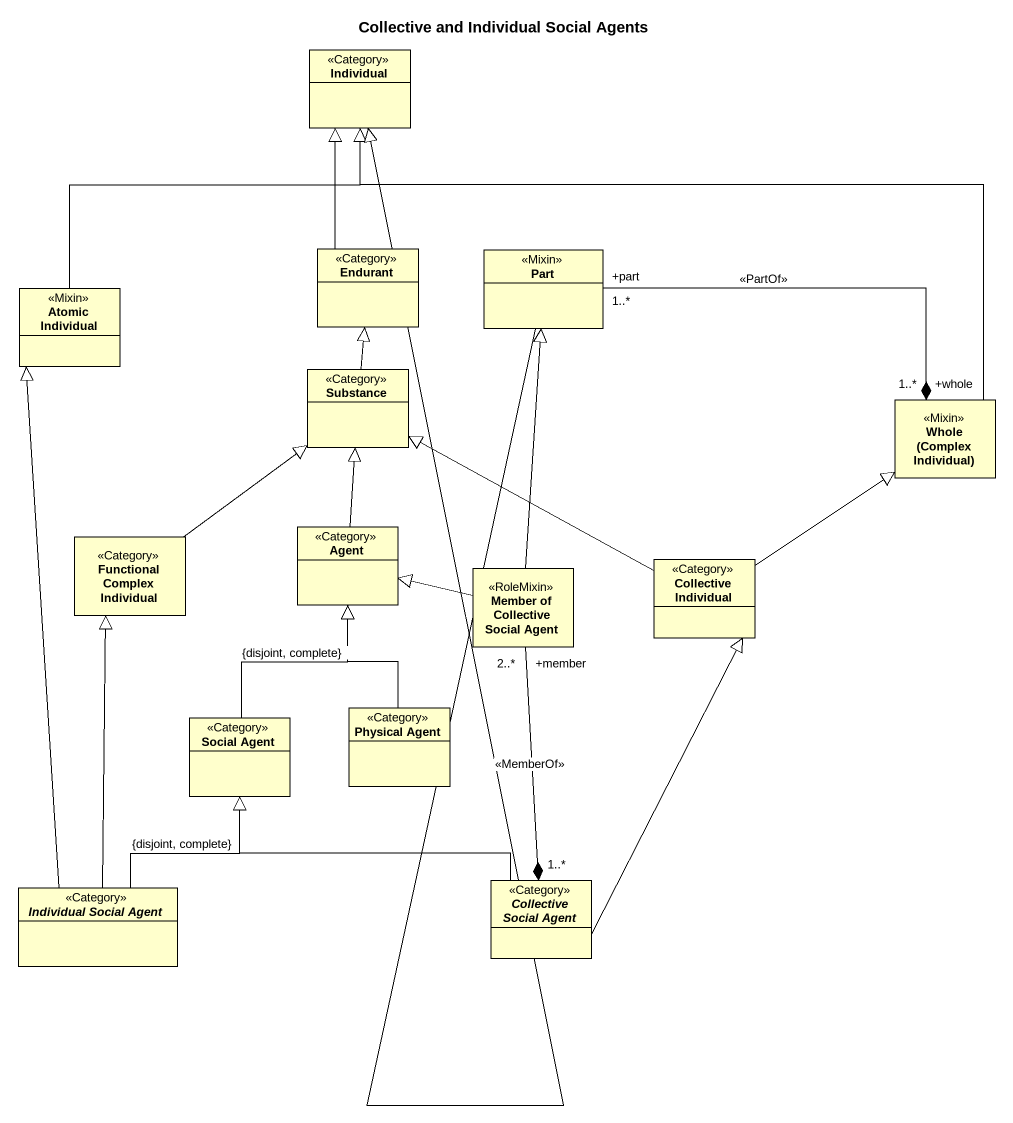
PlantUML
@startuml
title Collective and Individual Social Agents
hide circle
hide empty members
class Individual <<Category>>
class Endurant <<Category>>
class Part <<Mixin>>
class "Atomic Individual" as Atomic_Individual <<Mixin>>
class Substance <<Category>>
class "Whole (Complex Individual)" as Whole_Complex_Individual <<Mixin>>
class "Agent" as Agent_ <<Category>>
class "Functional Complex Individual" as Functional_Complex <<Category>>
class "Member of Collective Social Agent" as Member_of_Collective_Social <<RoleMixin>>
class "Collective Individual" as Collective_Individual <<Category>>
class "Social Agent" as Social_Agent <<Category>>
class "Physical Agent" as Physical_Agent <<Category>>
abstract class "Collective Social Agent" as Collective_Social_Agent <<Category>>
abstract class "Individual Social Agent" as Individual_Social_Agent <<Category>>
Endurant -up-|> Individual
Part -up-|> Individual
Atomic_Individual -up-|> Individual
Substance -up-|> Endurant
Whole_Complex_Individual -left-|> Individual
Whole_Complex_Individual "+whole\n1..*" *-left- "+part\n1..*" Part : <<PartOf>>
Agent_ -up-|> Substance
Functional_Complex -up-|> Substance
Member_of_Collective_Social -up-|> Part
Member_of_Collective_Social -left-|> Agent_
Collective_Individual -left-|> Substance
Collective_Individual -up-|> Whole_Complex_Individual
Social_Agent -up-|> Agent_ : {disjoint, complete}
Physical_Agent -up-|> Agent_
Collective_Social_Agent "1..*" *-up- "+member\n2..*" Member_of_Collective_Social : <<MemberOf>>
Collective_Social_Agent -up-|> Collective_Individual
Collective_Social_Agent -left-|> Social_Agent
Individual_Social_Agent -up-|> Atomic_Individual
Individual_Social_Agent -up-|> Functional_Complex
Individual_Social_Agent -up-|> Social_Agent : {disjoint, complete}
@enduml
